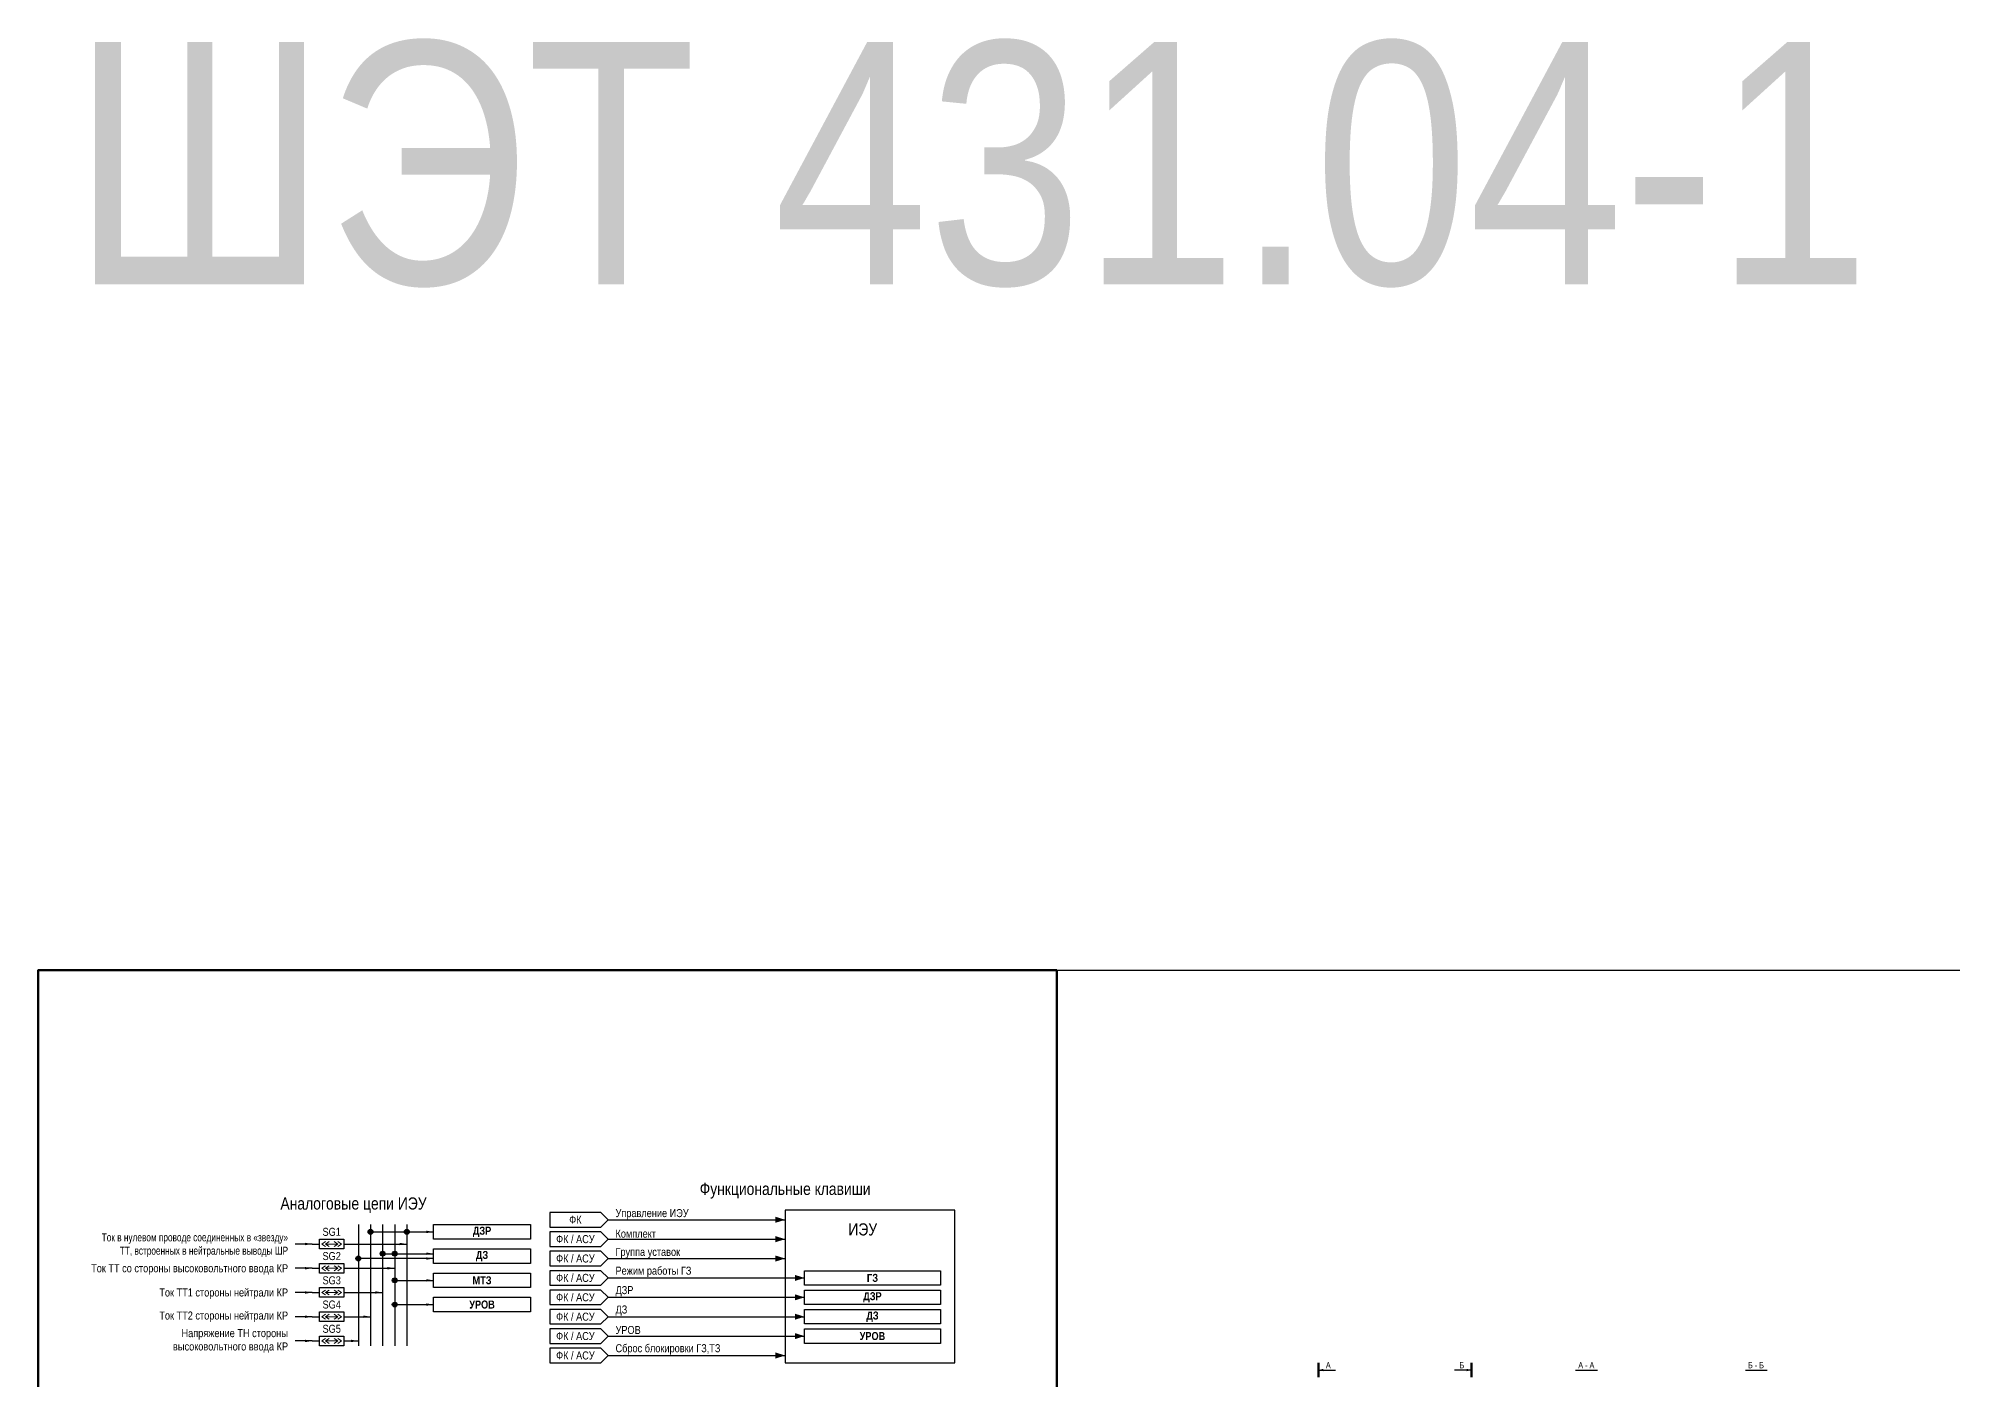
# Model space of a CAD drawing. Header units: millimetres. Extents: x 25558 to 49929, y 1902 to 19390.
# Drawn here: x 32140 to 32930, y 6394 to 6947 of the extents above; entities that cross this region are included whole.
import ezdxf
from ezdxf.enums import TextEntityAlignment as Align

# ---------------------------------------------------------------- set-up
doc = ezdxf.new("R2010")
doc.units = ezdxf.units.MM
for name, color, linetype, lineweight in [('Основная', 7, 'Continuous', 30), ('Толстая', 7, 'Continuous', 53), ('Тонкая', 7, 'Continuous', 5), ('Цепи ТН', 200, 'Continuous', 30), ('Цепи ТТ', 23, 'Continuous', 30), ('Цепь - ФК и АСУ', 132, 'Continuous', 30)]:
    doc.layers.add(name, color=color, linetype=linetype, lineweight=lineweight)
doc.styles.add('Narrow', font='ARIALN.TTF')

msp = doc.modelspace()

# ---------------------------------------------------------------- hatches: boundary and pattern name
at = {"layer": 'Цепи ТН'}
h = msp.add_hatch(color=256, dxfattribs=at)
h.dxf.hatch_style = 1
h.paths.add_polyline_path([(32273, 6444, 1), (32271, 6444, 1)])
at = {"layer": 'Цепи ТТ'}
h = msp.add_hatch(color=256, dxfattribs=at)
h.dxf.hatch_style = 1
h.paths.add_polyline_path([(32278, 6455, 1), (32276, 6455, 1)])
h = msp.add_hatch(color=256, dxfattribs=at)
h.dxf.hatch_style = 1
h.paths.add_polyline_path([(32293, 6455, 1), (32291, 6455, 1)])
h = msp.add_hatch(color=256, dxfattribs=at)
h.dxf.hatch_style = 1
h.paths.add_polyline_path([(32283, 6446, 1), (32281, 6446, 1)])
h = msp.add_hatch(color=256, dxfattribs=at)
h.dxf.hatch_style = 1
h.paths.add_polyline_path([(32288, 6446, 1), (32286, 6446, 1)])
h = msp.add_hatch(color=256, dxfattribs=at)
h.dxf.hatch_style = 1
h.paths.add_polyline_path([(32288, 6435, 1), (32286, 6435, 1)])
h = msp.add_hatch(color=256, dxfattribs=at)
h.dxf.hatch_style = 1
h.paths.add_polyline_path([(32288, 6425, 1), (32286, 6425, 1)])

# ---------------------------------------------------------------- linework, layer by layer
msp.add_lwpolyline([(32980, 6563), (32980, 5969), (32560, 5969), (32560, 6563)], close=True)
at = {"layer": 'Основная', "ltscale": 0.3}
msp.add_lwpolyline([(32448, 6401), (32518, 6401), (32518, 6464), (32448, 6464)], close=True, dxfattribs=at)
at = {"layer": 'Основная'}
for points in [[(32256, 6452), (32266, 6452), (32266, 6448), (32256, 6448)], [(32303, 6458), (32343, 6458), (32343, 6452), (32303, 6452)], [(32303, 6448), (32343, 6448), (32343, 6442), (32303, 6442)], [(32256, 6442), (32266, 6442), (32266, 6438), (32256, 6438)], [(32303, 6438), (32343, 6438), (32343, 6432), (32303, 6432)], [(32456, 6439), (32512, 6439), (32512, 6433), (32456, 6433)], [(32256, 6432), (32266, 6432), (32266, 6428), (32256, 6428)], [(32303, 6428), (32343, 6428), (32343, 6422), (32303, 6422)], [(32456, 6431), (32512, 6431), (32512, 6425), (32456, 6425)], [(32256, 6422), (32266, 6422), (32266, 6418), (32256, 6418)], [(32456, 6423), (32512, 6423), (32512, 6417), (32456, 6417)], [(32256, 6412), (32266, 6412), (32266, 6408), (32256, 6408)], [(32456, 6415), (32512, 6415), (32512, 6409), (32456, 6409)]]:
    msp.add_lwpolyline(points, close=True, dxfattribs=at)
at = {"layer": 'Основная', "ltscale": 100}
for points in [[(32668, 6398, 0, 1, 0), (32670, 6398, 0, 0, 0)], [(32731, 6398, 0, 1, 0), (32729, 6398, 0, 0, 0)]]:
    msp.add_lwpolyline(points, format="xyseb", dxfattribs=at)
for points in [[(32668, 6398), (32675, 6398)], [(32731, 6398), (32724, 6398)], [(32774, 6398), (32783, 6398)], [(32844, 6398), (32853, 6398)]]:
    msp.add_lwpolyline(points, dxfattribs=at)
at = {"layer": 'Толстая', "ltscale": 100}
for points in [[(32668, 6401), (32668, 6395)], [(32731, 6401), (32731, 6395)]]:
    msp.add_lwpolyline(points, dxfattribs=at)
at = {"layer": 'Тонкая', "ltscale": 0.25}
for p, q in [((32257, 6450), (32258.5, 6451)), ((32258.5, 6450), (32260, 6451)), ((32263.5, 6450), (32262, 6451)), ((32265, 6450), (32263.5, 6451)), ((32258.5, 6449), (32257, 6450)), ((32260, 6449), (32258.5, 6450)), ((32262, 6449), (32263.5, 6450)), ((32263.5, 6449), (32265, 6450)), ((32257, 6440), (32258.5, 6441)), ((32258.5, 6439), (32257, 6440)), ((32258.5, 6440), (32260, 6441)), ((32260, 6439), (32258.5, 6440)), ((32263.5, 6440), (32262, 6441)), ((32262, 6439), (32263.5, 6440)), ((32265, 6440), (32263.5, 6441)), ((32263.5, 6439), (32265, 6440)), ((32257, 6430), (32258.5, 6431)), ((32258.5, 6429), (32257, 6430)), ((32258.5, 6430), (32260, 6431)), ((32260, 6429), (32258.5, 6430)), ((32263.5, 6430), (32262, 6431)), ((32262, 6429), (32263.5, 6430)), ((32265, 6430), (32263.5, 6431)), ((32263.5, 6429), (32265, 6430)), ((32257, 6420), (32258.5, 6421)), ((32258.5, 6419), (32257, 6420)), ((32258.5, 6420), (32260, 6421)), ((32260, 6419), (32258.5, 6420)), ((32263.5, 6420), (32262, 6421)), ((32262, 6419), (32263.5, 6420)), ((32265, 6420), (32263.5, 6421)), ((32263.5, 6419), (32265, 6420)), ((32257, 6410), (32258.5, 6411)), ((32258.5, 6410), (32260, 6411)), ((32263.5, 6410), (32262, 6411)), ((32265, 6410), (32263.5, 6411)), ((32258.5, 6409), (32257, 6410)), ((32260, 6409), (32258.5, 6410)), ((32262, 6409), (32263.5, 6410)), ((32263.5, 6409), (32265, 6410))]:
    msp.add_line(p, q, dxfattribs=at)
at = {"layer": 'Тонкая'}
for p, q in [((32263.5, 6450), (32258.5, 6450)), ((32263.5, 6440), (32258.5, 6440)), ((32263.5, 6430), (32258.5, 6430)), ((32263.5, 6420), (32258.5, 6420)), ((32263.5, 6410), (32258.5, 6410))]:
    msp.add_line(p, q, dxfattribs=at)
at = {"layer": 'Тонкая', "color": 3, "lineweight": 50}
msp.add_lwpolyline([(32560, 6563), (32560, 5969), (32140, 5969), (32140, 6563)], close=True, dxfattribs=at)
at = {"layer": 'Цепи ТН'}
for p, q in [((32303, 6444), (32272, 6444)), ((32266, 6410), (32272, 6410))]:
    msp.add_line(p, q, dxfattribs=at)
for points in [[(32272, 6458), (32272, 6408)], [(32253, 6410), (32246, 6410)], [(32253, 6410), (32256, 6410)]]:
    msp.add_lwpolyline(points, dxfattribs=at)
for points in [[(32303, 6444, 0, 1, 0), (32300, 6444, 0, 0, 0)], [(32253, 6410, 0, 1, 0), (32250, 6410, 0, 0, 0)], [(32272, 6410, 0, 1, 0), (32269, 6410, 0, 0, 0)]]:
    msp.add_lwpolyline(points, format="xyseb", dxfattribs=at)
msp.add_circle((32272, 6444), 1, dxfattribs=at)
at = {"layer": 'Цепи ТТ', "ltscale": 0.3}
for p, q in [((32266, 6440), (32287, 6440)), ((32266, 6420), (32277, 6420))]:
    msp.add_line(p, q, dxfattribs=at)
at = {"layer": 'Цепи ТТ'}
msp.add_line((32287, 6425), (32303, 6425), dxfattribs=at)
for points in [[(32253, 6450, 0, 1, 0), (32250, 6450, 0, 0, 0)], [(32292, 6450, 0, 1, 0), (32289, 6450, 0, 0, 0)], [(32303, 6455, 0, 1, 0), (32300, 6455, 0, 0, 0)], [(32303, 6446, 0, 1, 0), (32300, 6446, 0, 0, 0)], [(32253, 6440, 0, 1, 0), (32250, 6440, 0, 0, 0)], [(32287, 6440, 0, 1, 0), (32284, 6440, 0, 0, 0)], [(32303, 6435, 0, 1, 0), (32300, 6435, 0, 0, 0)], [(32253, 6430, 0, 1, 0), (32250, 6430, 0, 0, 0)], [(32282, 6430, 0, 1, 0), (32279, 6430, 0, 0, 0)], [(32253, 6420, 0, 1, 0), (32250, 6420, 0, 0, 0)], [(32277, 6420, 0, 1, 0), (32274, 6420, 0, 0, 0)], [(32303, 6425, 0, 1, 0), (32300, 6425, 0, 0, 0)]]:
    msp.add_lwpolyline(points, format="xyseb", dxfattribs=at)
for points in [[(32277, 6458), (32277, 6408)], [(32282, 6458), (32282, 6408)]]:
    msp.add_lwpolyline(points, dxfattribs=at)
at = {"layer": 'Цепи ТТ', "ltscale": 0.3}
for points in [[(32277, 6455), (32303, 6455)], [(32287, 6458), (32287, 6408)], [(32292, 6458), (32292, 6408)], [(32253, 6450), (32246, 6450)], [(32253, 6450), (32256, 6450)], [(32266, 6450), (32292, 6450)], [(32282, 6446), (32303, 6446)], [(32253, 6440), (32246, 6440)], [(32253, 6440), (32256, 6440)], [(32287, 6435), (32303, 6435)], [(32253, 6430), (32246, 6430)], [(32253, 6430), (32256, 6430)], [(32266, 6430), (32282, 6430)], [(32253, 6420), (32246, 6420)], [(32253, 6420), (32256, 6420)]]:
    msp.add_lwpolyline(points, dxfattribs=at)
at = {"layer": 'Цепи ТТ'}
for centre in [(32277, 6455), (32292, 6455), (32282, 6446), (32287, 6446), (32287, 6435), (32287, 6425)]:
    msp.add_circle(centre, 1, dxfattribs=at)
at = {"layer": 'Цепь - ФК и АСУ', "ltscale": 0.3}
for points in [[(32375, 6460), (32372, 6463), (32351, 6463), (32351, 6457), (32372, 6457), (32375, 6460)], [(32375, 6452), (32372, 6455), (32351, 6455), (32351, 6449), (32372, 6449), (32375, 6452)], [(32375, 6444), (32372, 6447), (32351, 6447), (32351, 6441), (32372, 6441), (32375, 6444)], [(32375, 6436), (32372, 6439), (32351, 6439), (32351, 6433), (32372, 6433), (32375, 6436)], [(32375, 6428), (32372, 6431), (32351, 6431), (32351, 6425), (32372, 6425), (32375, 6428)], [(32375, 6420), (32372, 6423), (32351, 6423), (32351, 6417), (32372, 6417), (32375, 6420)], [(32375, 6412), (32372, 6415), (32351, 6415), (32351, 6409), (32372, 6409), (32375, 6412)], [(32375, 6404), (32372, 6407), (32351, 6407), (32351, 6401), (32372, 6401), (32375, 6404)]]:
    msp.add_lwpolyline(points, dxfattribs=at)
at = {"layer": 'Цепь - ФК и АСУ'}
for points in [[(32375, 6460), (32448, 6460)], [(32375, 6452), (32448, 6452)], [(32375, 6444), (32448, 6444)], [(32375, 6436), (32456, 6436), (32456, 6436), (32456, 6436)], [(32375, 6428), (32456, 6428)], [(32375, 6420), (32456, 6420)], [(32375, 6412), (32456, 6412)], [(32375, 6404), (32448, 6404)]]:
    msp.add_lwpolyline(points, dxfattribs=at)
at = {"layer": 'Цепь - ФК и АСУ', "ltscale": 0.3}
for points in [[(32448, 6460, 0, 2.5, 0), (32444, 6460, 0, 0, 0)], [(32448, 6452, 0, 2.5, 0), (32444, 6452, 0, 0, 0)], [(32448, 6444, 0, 2.5, 0), (32444, 6444, 0, 0, 0)], [(32456, 6436, 0, 2.5, 0), (32452, 6436, 0, 0, 0)], [(32456, 6428, 0, 2.5, 0), (32452, 6428, 0, 0, 0)], [(32456, 6420, 0, 2.5, 0), (32452, 6420, 0, 0, 0)], [(32456, 6412, 0, 2.5, 0), (32452, 6412, 0, 0, 0)], [(32448, 6404, 0, 2.5, 0), (32444, 6404, 0, 0, 0)]]:
    msp.add_lwpolyline(points, format="xyseb", dxfattribs=at)

# ---------------------------------------------------------------- texts
at = {"style": 'Narrow'}
msp.add_text('ШЭТ 431.04-1', height=100, dxfattribs=at).set_placement((32154, 6846))
at = {"layer": 'Основная', "style": 'Narrow'}
for s, p in [('А', (32671, 6400)), ('Б', (32726.09, 6400)), ('А - А', (32775.09, 6400)), ('Б - Б', (32845.09, 6400))]:
    msp.add_text(s, height=2.5, dxfattribs=at).set_placement(p, align=Align.MIDDLE_LEFT)
for s, insert, char_height, width, attachment_point in [('Функциональные клавиши', (32448, 6472), 5, 188.2306, 5), ('Аналоговые цепи ИЭУ', (32270, 6466), 5, 188.2306, 5), ('ФК', (32361.5, 6460), 3.3, 21, 5), (' Управление ИЭУ', (32377, 6462.25), 3.3, 71.4983, 4), ('ИЭУ', (32480, 6456), 5, 64, 5), ('{\\W0.9;Ток в нулевом проводе соединенных в «звезду» ТТ, встроенных в нейтральные выводы ШР}', (32243, 6449.5), 3.3, 77.8415, 6), ('SG1', (32261, 6455), 3.3, 39, 5), ('{\\fArial Narrow|b1|i0|c204|p34;ДЗР}', (32323, 6455), 3.3, 40, 5), ('ФК / АСУ', (32361.5, 6452), 3.3, 21, 5), (' Комплект', (32377, 6454.25), 3.3, 71.4983, 4), ('SG2', (32261, 6445), 3.3, 39, 5), ('{\\fArial Narrow|b1|i0|c204|p34;ДЗ}', (32323, 6445), 3.3, 40, 5), ('ФК / АСУ', (32361.5, 6444), 3.3, 21, 5), (' Группа уставок', (32377, 6446.25), 3.3, 71, 4), ('Ток ТТ со стороны высоковольтного ввода КР', (32243, 6439.5), 3.3, 81.5179, 6), ('SG3', (32261, 6435), 3.3, 39, 5), ('{\\fArial Narrow|b1|i0|c204|p34;\\C0;МТЗ}', (32323, 6435), 3.3, 40, 5), ('ФК / АСУ', (32361.5, 6436), 3.3, 21, 5), (' Режим работы ГЗ', (32377, 6438.5), 3.3, 71.4983, 4), ('{\\fArial Narrow|b1|i0|c204|p34;\\C0;ГЗ}', (32484, 6436), 3.3, 56, 5), ('Ток ТТ1 стороны нейтрали КР', (32243, 6429.5), 3.3, 71.4983, 6), ('SG4', (32261, 6425), 3.3, 39, 5), ('{\\fArial Narrow|b1|i0|c204|p34;\\C0;УРОВ}', (32323, 6425), 3.3, 40, 5), ('ФК / АСУ', (32361.5, 6428), 3.3, 21, 5), (' ДЗР', (32377, 6430.5), 3.3, 73.8439, 4), ('{\\fArial Narrow|b1|i0|c204|p34;\\C0;ДЗР}', (32484, 6428), 3.3, 56, 5), ('Ток ТТ2 стороны нейтрали КР', (32243, 6420), 3.3, 70.2633, 6), ('ФК / АСУ', (32361.5, 6420), 3.3, 21, 5), (' ДЗ', (32377, 6422.5), 3.3, 73.8439, 4), ('{\\fArial Narrow|b1|i0|c204|p34;\\C0;ДЗ}', (32484, 6420), 3.3, 56, 5), ('Напряжение ТН стороны высоковольтного ввода КР        ', (32243, 6410), 3.3, 71.4983, 6), ('SG5', (32261, 6415), 3.3, 39, 5), ('ФК / АСУ', (32361.5, 6412), 3.3, 21, 5), (' УРОВ ', (32377, 6414.5), 3.3, 73.8439, 4), ('{\\fArial Narrow|b1|i0|c204|p34;\\C0;УРОВ}', (32484, 6412), 3.3, 56, 5), ('ФК / АСУ', (32361.5, 6404), 3.3, 21, 5), (' Сброс блокировки ГЗ,ТЗ', (32377, 6406.5), 3.3, 73.8439, 4)]:
    msp.add_mtext(s, dxfattribs=dict(at, insert=insert, char_height=char_height, width=width, attachment_point=attachment_point))

doc.saveas('drawing.dxf')
